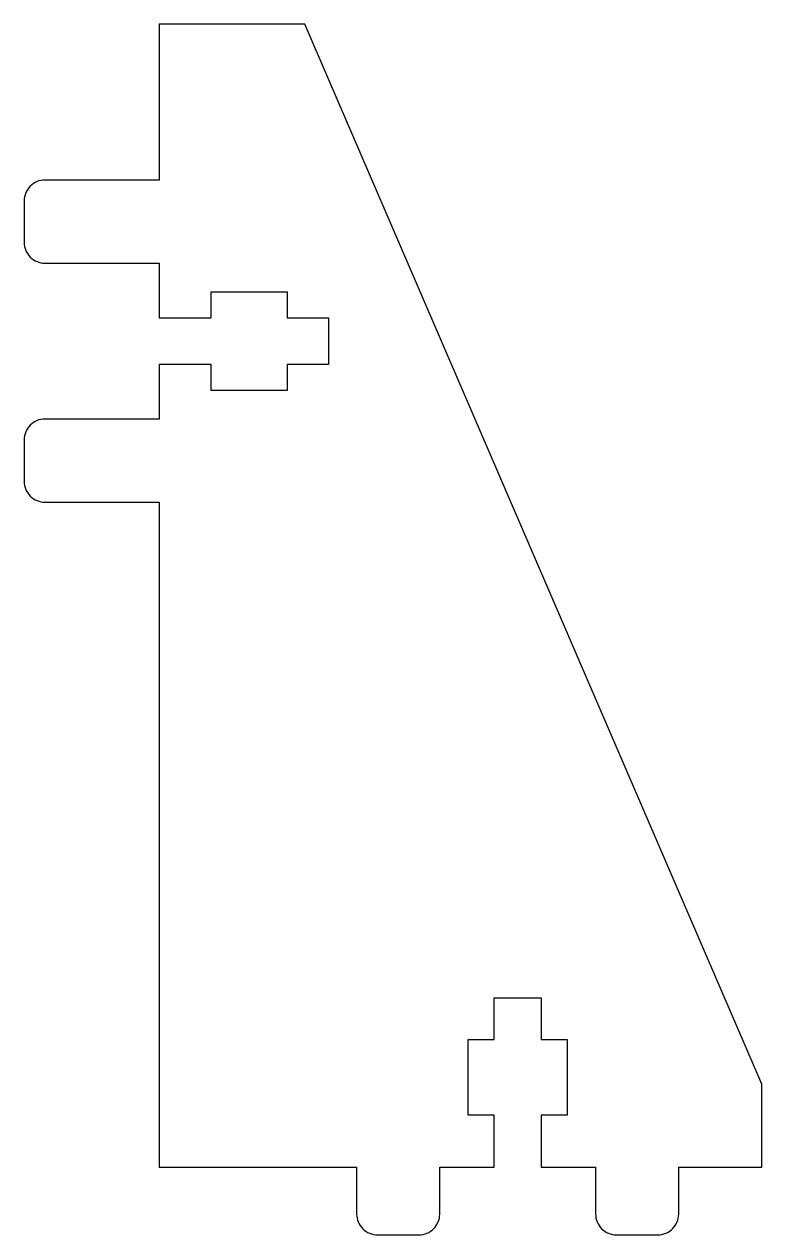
# Model space of a CAD drawing. Header units: millimetres. Extents: x -13 to 58, y -7 to 110.
import ezdxf

# ---------------------------------------------------------------- set-up
doc = ezdxf.new("R2010")
doc.units = ezdxf.units.MM

msp = doc.modelspace()

# ---------------------------------------------------------------- linework, layer by layer
msp.add_lwpolyline([(5, 77.25), (0, 77.25), (0, 72), (-11, 72, 0.414214), (-13, 70), (-13, 66, 0.414214), (-11, 64), (0, 64), (0, 0), (19, 0), (19, -4.5, 0.414214), (21, -6.5), (25, -6.5, 0.414214), (27, -4.5), (27, 0), (32.25, 0), (32.25, 5), (29.75, 5), (29.75, 12.3), (32.25, 12.3), (32.25, 16.3), (36.75, 16.3), (36.75, 12.3), (39.25, 12.3), (39.25, 5), (36.75, 5), (36.75, 0), (42, 0), (42, -4.5, 0.414214), (44, -6.5), (48, -6.5, 0.414214), (50, -4.5), (50, 0), (58, 0), (58, 8), (14, 110), (0, 110), (0, 95), (-11, 95, 0.414214), (-13, 93), (-13, 89, 0.414214), (-11, 87), (0, 87), (0, 81.75), (5, 81.75), (5, 84.25), (12.3, 84.25), (12.3, 81.75), (16.3, 81.75), (16.3, 77.25), (12.3, 77.25), (12.3, 74.75), (5, 74.75)], format="xyb", close=True)

doc.saveas('drawing.dxf')
